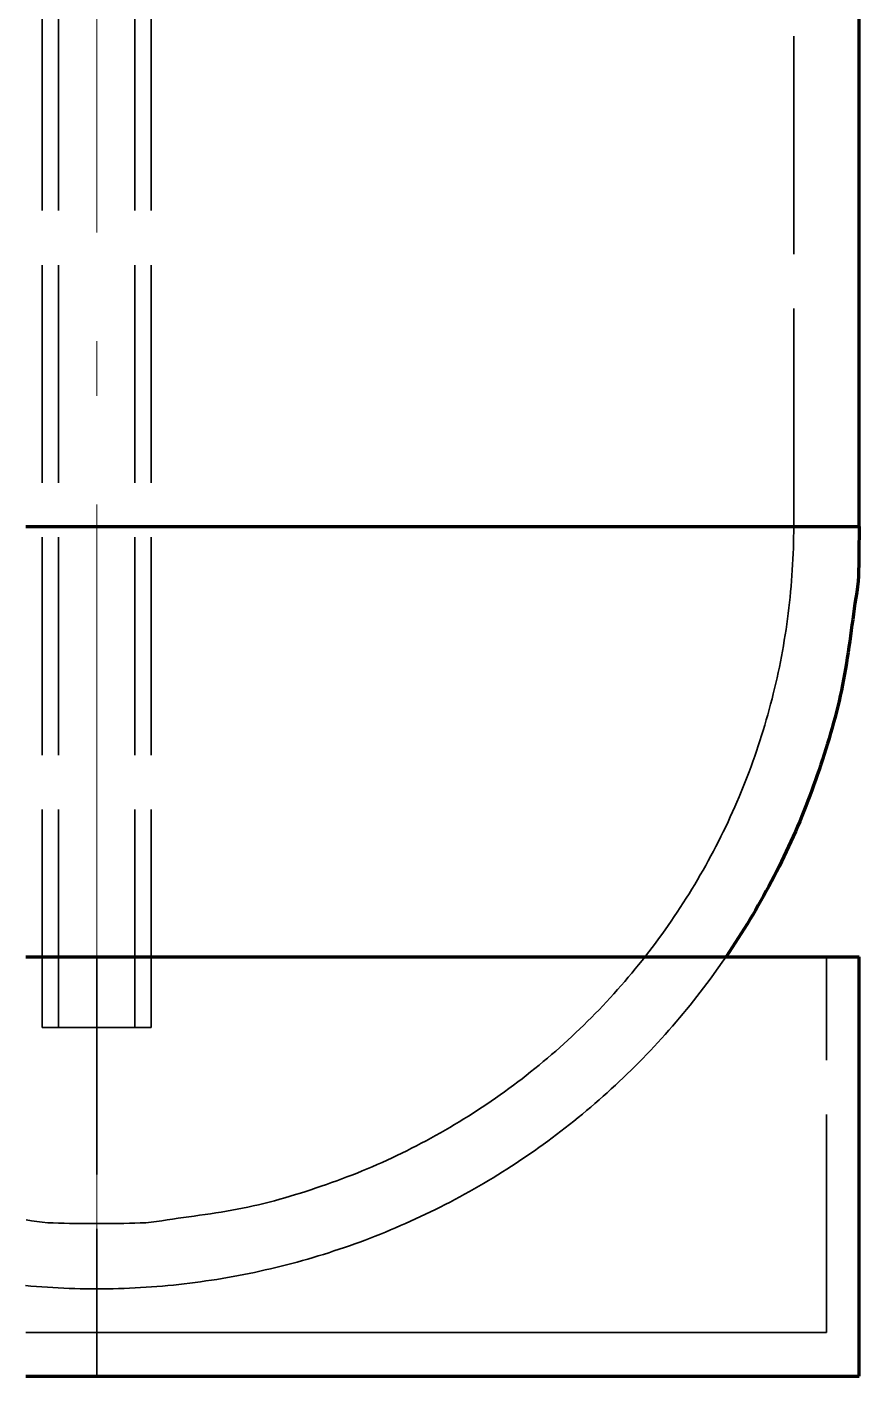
# Model space of a CAD drawing. Header units: millimetres. Extents: x 0 to 2208, y 0 to 420.
# Drawn here: x 191.85 to 207.13, y 102.4 to 127.17 of the extents above; entities that cross this region are included whole.
import ezdxf

# ---------------------------------------------------------------- set-up
doc = ezdxf.new("R2010")
doc.units = ezdxf.units.MM
doc.linetypes.add('IRAM-E-TRAZOS', pattern=[5, 4, -1])
doc.linetypes.add('IRAM-F-TRAZO-PUNTO', pattern=[20, 15, -2, 1, -2])
for name, color, linetype, lineweight in [('01-VISIBLE', 7, 'CONTINUOUS', 70), ('02-OCULTA', 4, 'IRAM-E-TRAZOS', 35), ('03-EJE', 1, 'IRAM-F-TRAZO-PUNTO', 18)]:
    doc.layers.add(name, color=color, linetype=linetype, lineweight=lineweight)

msp = doc.modelspace()

# ---------------------------------------------------------------- linework, layer by layer
at = {"layer": '01-VISIBLE'}
for p, q in [((207.127, 118), (207.127, 143.842)), ((207.127, 102.4), (207.127, 110.1))]:
    msp.add_line(p, q, dxfattribs=at)
for points in [[(191.827, 118), (191.927, 118), (192.027, 118), (192.127, 118), (192.227, 118), (192.327, 118), (192.427, 118), (192.527, 118), (192.627, 118), (192.727, 118), (192.827, 118), (192.927, 118), (193.027, 118), (193.127, 118), (193.227, 118), (193.327, 118), (193.427, 118), (193.527, 118), (193.627, 118), (193.727, 118), (193.827, 118), (193.927, 118), (194.027, 118), (194.127, 118), (194.227, 118), (194.327, 118), (194.427, 118), (194.527, 118), (194.627, 118), (194.727, 118), (194.827, 118), (194.927, 118), (195.027, 118), (195.127, 118), (195.227, 118), (195.327, 118), (195.427, 118), (195.527, 118), (195.627, 118), (195.727, 118), (195.827, 118), (195.927, 118), (196.027, 118), (196.127, 118), (196.227, 118), (196.327, 118), (196.427, 118), (196.527, 118), (196.627, 118), (196.727, 118), (196.827, 118), (196.927, 118), (197.027, 118), (197.127, 118), (197.227, 118), (197.327, 118), (197.427, 118), (197.527, 118), (197.627, 118), (197.727, 118), (197.827, 118), (197.927, 118), (198.027, 118), (198.127, 118), (198.227, 118), (198.327, 118), (198.427, 118), (198.527, 118), (198.627, 118), (198.727, 118), (198.827, 118), (198.927, 118), (199.027, 118), (199.127, 118), (199.227, 118), (199.327, 118), (199.427, 118), (199.527, 118), (199.627, 118), (199.727, 118), (199.827, 118), (199.927, 118), (200.027, 118), (200.127, 118), (200.227, 118), (200.327, 118), (200.427, 118), (200.527, 118), (200.627, 118), (200.727, 118), (200.827, 118), (200.927, 118), (201.027, 118), (201.127, 118), (201.227, 118), (201.327, 118), (201.427, 118), (201.527, 118), (201.627, 118), (201.727, 118), (201.827, 118), (201.927, 118), (202.027, 118), (202.127, 118), (202.227, 118), (202.327, 118), (202.427, 118), (202.527, 118), (202.627, 118), (202.727, 118), (202.827, 118), (202.927, 118), (203.027, 118), (203.127, 118), (203.227, 118), (203.327, 118), (203.427, 118), (203.527, 118), (203.627, 118), (203.727, 118), (203.827, 118), (203.927, 118), (204.027, 118), (204.127, 118), (204.227, 118), (204.327, 118), (204.427, 118), (204.527, 118), (204.627, 118), (204.727, 118), (204.827, 118), (204.927, 118), (205.027, 118), (205.127, 118), (205.227, 118), (205.327, 118), (205.427, 118), (205.527, 118), (205.627, 118), (205.727, 118), (205.827, 118), (205.927, 118), (206.027, 118), (206.127, 118), (206.227, 118), (206.327, 118), (206.427, 118), (206.527, 118), (206.627, 118), (206.727, 118), (206.827, 118), (206.927, 118), (207.027, 118), (207.127, 118)], [(207.127, 118), (207.127, 117.899), (207.127, 117.798), (207.126, 117.697), (207.126, 117.596), (207.125, 117.494), (207.123, 117.393), (207.121, 117.292), (207.119, 117.191), (207.115, 117.09), (207.109, 116.989), (207.1, 116.888), (207.086, 116.788), (207.069, 116.688), (207.053, 116.588), (207.039, 116.488), (207.025, 116.388), (207.011, 116.288), (206.997, 116.188), (206.984, 116.088), (206.97, 115.987), (206.956, 115.887), (206.941, 115.787), (206.926, 115.687), (206.911, 115.587), (206.895, 115.487), (206.879, 115.387), (206.861, 115.288), (206.843, 115.188), (206.824, 115.089), (206.804, 114.99), (206.783, 114.891), (206.76, 114.792), (206.737, 114.694), (206.712, 114.596), (206.687, 114.498), (206.661, 114.4), (206.633, 114.303), (206.606, 114.205), (206.577, 114.108), (206.548, 114.012), (206.518, 113.915), (206.487, 113.819), (206.456, 113.722), (206.424, 113.626), (206.392, 113.53), (206.359, 113.435), (206.326, 113.339), (206.292, 113.244), (206.258, 113.149), (206.223, 113.054), (206.187, 112.959), (206.15, 112.865), (206.113, 112.771), (206.076, 112.677), (206.037, 112.583), (205.998, 112.49), (205.958, 112.397), (205.917, 112.305), (205.875, 112.213), (205.833, 112.121), (205.79, 112.029), (205.747, 111.938), (205.703, 111.847), (205.658, 111.756), (205.612, 111.666), (205.566, 111.576), (205.519, 111.486), (205.472, 111.397), (205.424, 111.308), (205.375, 111.219), (205.326, 111.131), (205.276, 111.043), (205.225, 110.955), (205.174, 110.868), (205.122, 110.781), (205.07, 110.695), (205.016, 110.609), (204.963, 110.523), (204.909, 110.438), (204.854, 110.353), (204.798, 110.268), (204.742, 110.184), (204.685, 110.1)], [(191.827, 110.1), (191.927, 110.1), (192.027, 110.1), (192.127, 110.1), (192.227, 110.1), (192.327, 110.1), (192.427, 110.1), (192.527, 110.1), (192.627, 110.1), (192.727, 110.1), (192.827, 110.1), (192.927, 110.1), (193.027, 110.1), (193.127, 110.1), (193.227, 110.1), (193.327, 110.1), (193.427, 110.1), (193.527, 110.1), (193.627, 110.1), (193.727, 110.1), (193.827, 110.1), (193.927, 110.1), (194.027, 110.1), (194.127, 110.1), (194.227, 110.1), (194.327, 110.1), (194.427, 110.1), (194.527, 110.1), (194.627, 110.1), (194.727, 110.1), (194.827, 110.1), (194.927, 110.1), (195.027, 110.1), (195.127, 110.1), (195.227, 110.1), (195.327, 110.1), (195.427, 110.1), (195.527, 110.1), (195.627, 110.1), (195.727, 110.1), (195.827, 110.1), (195.927, 110.1), (196.027, 110.1), (196.127, 110.1), (196.227, 110.1), (196.327, 110.1), (196.427, 110.1), (196.527, 110.1), (196.627, 110.1), (196.727, 110.1), (196.827, 110.1), (196.927, 110.1), (197.027, 110.1), (197.127, 110.1), (197.227, 110.1), (197.327, 110.1), (197.427, 110.1), (197.527, 110.1), (197.627, 110.1), (197.727, 110.1), (197.827, 110.1), (197.927, 110.1), (198.027, 110.1), (198.127, 110.1), (198.227, 110.1), (198.327, 110.1), (198.427, 110.1), (198.527, 110.1), (198.627, 110.1), (198.727, 110.1), (198.827, 110.1), (198.927, 110.1), (199.027, 110.1), (199.127, 110.1), (199.227, 110.1), (199.327, 110.1), (199.427, 110.1), (199.527, 110.1), (199.627, 110.1), (199.727, 110.1), (199.827, 110.1), (199.927, 110.1), (200.027, 110.1), (200.127, 110.1), (200.227, 110.1), (200.327, 110.1), (200.427, 110.1), (200.527, 110.1), (200.627, 110.1), (200.727, 110.1), (200.827, 110.1), (200.927, 110.1), (201.027, 110.1), (201.127, 110.1), (201.227, 110.1), (201.327, 110.1), (201.427, 110.1), (201.527, 110.1), (201.627, 110.1), (201.727, 110.1), (201.827, 110.1), (201.927, 110.1), (202.027, 110.1), (202.127, 110.1), (202.227, 110.1), (202.327, 110.1), (202.427, 110.1), (202.527, 110.1), (202.627, 110.1), (202.727, 110.1), (202.827, 110.1), (202.927, 110.1), (203.027, 110.1), (203.127, 110.1), (203.227, 110.1), (203.327, 110.1), (203.427, 110.1), (203.527, 110.1), (203.627, 110.1), (203.727, 110.1), (203.827, 110.1), (203.927, 110.1), (204.027, 110.1), (204.127, 110.1), (204.227, 110.1), (204.327, 110.1), (204.427, 110.1), (204.527, 110.1), (204.627, 110.1), (204.727, 110.1), (204.827, 110.1), (204.927, 110.1), (205.027, 110.1), (205.127, 110.1), (205.227, 110.1), (205.327, 110.1), (205.427, 110.1), (205.527, 110.1), (205.627, 110.1), (205.727, 110.1), (205.827, 110.1), (205.927, 110.1), (206.027, 110.1), (206.127, 110.1), (206.227, 110.1), (206.327, 110.1), (206.427, 110.1), (206.527, 110.1), (206.627, 110.1), (206.727, 110.1), (206.827, 110.1), (206.927, 110.1), (207.027, 110.1), (207.127, 110.1)], [(191.827, 102.4), (191.927, 102.4), (192.027, 102.4), (192.127, 102.4), (192.227, 102.4), (192.327, 102.4), (192.427, 102.4), (192.527, 102.4), (192.627, 102.4), (192.727, 102.4), (192.827, 102.4), (192.927, 102.4), (193.027, 102.4), (193.127, 102.4), (193.227, 102.4), (193.327, 102.4), (193.427, 102.4), (193.527, 102.4), (193.627, 102.4), (193.727, 102.4), (193.827, 102.4), (193.927, 102.4), (194.027, 102.4), (194.127, 102.4), (194.227, 102.4), (194.327, 102.4), (194.427, 102.4), (194.527, 102.4), (194.627, 102.4), (194.727, 102.4), (194.827, 102.4), (194.927, 102.4), (195.027, 102.4), (195.127, 102.4), (195.227, 102.4), (195.327, 102.4), (195.427, 102.4), (195.527, 102.4), (195.627, 102.4), (195.727, 102.4), (195.827, 102.4), (195.927, 102.4), (196.027, 102.4), (196.127, 102.4), (196.227, 102.4), (196.327, 102.4), (196.427, 102.4), (196.527, 102.4), (196.627, 102.4), (196.727, 102.4), (196.827, 102.4), (196.927, 102.4), (197.027, 102.4), (197.127, 102.4), (197.227, 102.4), (197.327, 102.4), (197.427, 102.4), (197.527, 102.4), (197.627, 102.4), (197.727, 102.4), (197.827, 102.4), (197.927, 102.4), (198.027, 102.4), (198.127, 102.4), (198.227, 102.4), (198.327, 102.4), (198.427, 102.4), (198.527, 102.4), (198.627, 102.4), (198.727, 102.4), (198.827, 102.4), (198.927, 102.4), (199.027, 102.4), (199.127, 102.4), (199.227, 102.4), (199.327, 102.4), (199.427, 102.4), (199.527, 102.4), (199.627, 102.4), (199.727, 102.4), (199.827, 102.4), (199.927, 102.4), (200.027, 102.4), (200.127, 102.4), (200.227, 102.4), (200.327, 102.4), (200.427, 102.4), (200.527, 102.4), (200.627, 102.4), (200.727, 102.4), (200.827, 102.4), (200.927, 102.4), (201.027, 102.4), (201.127, 102.4), (201.227, 102.4), (201.327, 102.4), (201.427, 102.4), (201.527, 102.4), (201.627, 102.4), (201.727, 102.4), (201.827, 102.4), (201.927, 102.4), (202.027, 102.4), (202.127, 102.4), (202.227, 102.4), (202.327, 102.4), (202.427, 102.4), (202.527, 102.4), (202.627, 102.4), (202.727, 102.4), (202.827, 102.4), (202.927, 102.4), (203.027, 102.4), (203.127, 102.4), (203.227, 102.4), (203.327, 102.4), (203.427, 102.4), (203.527, 102.4), (203.627, 102.4), (203.727, 102.4), (203.827, 102.4), (203.927, 102.4), (204.027, 102.4), (204.127, 102.4), (204.227, 102.4), (204.327, 102.4), (204.427, 102.4), (204.527, 102.4), (204.627, 102.4), (204.727, 102.4), (204.827, 102.4), (204.927, 102.4), (205.027, 102.4), (205.127, 102.4), (205.227, 102.4), (205.327, 102.4), (205.427, 102.4), (205.527, 102.4), (205.627, 102.4), (205.727, 102.4), (205.827, 102.4), (205.927, 102.4), (206.027, 102.4), (206.127, 102.4), (206.227, 102.4), (206.327, 102.4), (206.427, 102.4), (206.527, 102.4), (206.627, 102.4), (206.727, 102.4), (206.827, 102.4), (206.927, 102.4), (207.027, 102.4), (207.127, 102.4)]]:
    msp.add_lwpolyline(points, dxfattribs=at)
at = {"layer": '02-OCULTA'}
for p, q in [((192.127, 108.8), (192.127, 238.116)), ((192.427, 108.8), (192.427, 238.116)), ((193.827, 108.8), (193.827, 238.116)), ((194.127, 108.8), (194.127, 238.116)), ((205.927, 118), (205.927, 228.3)), ((193.127, 110.1), (193.127, 102.4)), ((206.527, 103.2), (206.527, 110.1))]:
    msp.add_line(p, q, dxfattribs=at)
for points in [[(193.127, 118), (193.027, 118), (192.927, 118), (192.827, 118), (192.727, 118), (192.627, 118), (192.527, 118), (192.427, 118), (192.327, 118), (192.227, 118), (192.127, 118), (192.027, 118), (191.927, 118), (191.827, 118)], [(193.127, 118), (193.027, 118), (192.927, 118), (192.827, 118), (192.727, 118), (192.627, 118), (192.527, 118), (192.427, 118), (192.327, 118), (192.227, 118), (192.127, 118), (192.027, 118), (191.927, 118), (191.827, 118)], [(191.827, 118), (191.927, 118), (192.027, 118), (192.127, 118), (192.227, 118), (192.327, 118), (192.427, 118), (192.527, 118), (192.627, 118), (192.727, 118), (192.827, 118), (192.927, 118), (193.027, 118), (193.127, 118), (193.227, 118), (193.327, 118), (193.427, 118), (193.527, 118), (193.627, 118), (193.727, 118), (193.827, 118), (193.927, 118), (194.027, 118), (194.127, 118), (194.227, 118), (194.327, 118), (194.427, 118), (194.527, 118), (194.627, 118), (194.727, 118), (194.827, 118), (194.927, 118), (195.027, 118), (195.127, 118), (195.227, 118), (195.327, 118), (195.427, 118), (195.527, 118), (195.627, 118), (195.727, 118), (195.827, 118), (195.927, 118), (196.027, 118), (196.127, 118), (196.227, 118), (196.327, 118), (196.427, 118), (196.527, 118), (196.627, 118), (196.727, 118), (196.827, 118), (196.927, 118), (197.027, 118), (197.127, 118), (197.227, 118), (197.327, 118), (197.427, 118), (197.527, 118), (197.627, 118), (197.727, 118), (197.827, 118), (197.927, 118), (198.027, 118), (198.127, 118), (198.227, 118), (198.327, 118), (198.427, 118), (198.527, 118), (198.627, 118), (198.727, 118), (198.827, 118), (198.927, 118), (199.027, 118), (199.127, 118), (199.227, 118), (199.327, 118), (199.427, 118), (199.527, 118), (199.627, 118), (199.727, 118), (199.827, 118), (199.927, 118), (200.027, 118), (200.127, 118), (200.227, 118), (200.327, 118), (200.427, 118), (200.527, 118), (200.627, 118), (200.727, 118), (200.827, 118), (200.927, 118), (201.027, 118), (201.127, 118), (201.227, 118), (201.327, 118), (201.427, 118), (201.527, 118), (201.627, 118), (201.727, 118), (201.827, 118), (201.927, 118), (202.027, 118), (202.127, 118), (202.227, 118), (202.327, 118), (202.427, 118), (202.527, 118), (202.627, 118), (202.727, 118), (202.827, 118), (202.927, 118), (203.027, 118), (203.127, 118), (203.227, 118), (203.327, 118), (203.427, 118), (203.527, 118), (203.627, 118), (203.727, 118), (203.827, 118), (203.927, 118), (204.027, 118), (204.127, 118), (204.227, 118), (204.327, 118), (204.427, 118), (204.527, 118), (204.627, 118), (204.727, 118), (204.827, 118), (204.927, 118), (205.027, 118), (205.127, 118), (205.227, 118), (205.327, 118), (205.427, 118), (205.527, 118), (205.627, 118), (205.727, 118), (205.827, 118), (205.927, 118)], [(207.127, 118), (207.026, 118), (206.926, 118), (206.825, 118), (206.724, 118), (206.623, 118), (206.523, 118), (206.422, 118), (206.321, 118), (206.221, 118), (206.12, 118), (206.019, 118), (205.918, 118), (205.818, 118), (205.717, 118), (205.616, 118), (205.515, 118), (205.415, 118), (205.314, 118), (205.213, 118), (205.113, 118), (205.012, 118), (204.911, 118), (204.81, 118), (204.71, 118), (204.609, 118), (204.508, 118), (204.408, 118), (204.307, 118), (204.206, 118), (204.105, 118), (204.005, 118), (203.904, 118), (203.803, 118), (203.703, 118), (203.602, 118), (203.501, 118), (203.4, 118), (203.3, 118), (203.199, 118), (203.098, 118), (202.998, 118), (202.897, 118), (202.796, 118), (202.695, 118), (202.595, 118), (202.494, 118), (202.393, 118), (202.292, 118), (202.192, 118), (202.091, 118), (201.99, 118), (201.89, 118), (201.789, 118), (201.688, 118), (201.587, 118), (201.487, 118), (201.386, 118), (201.285, 118), (201.185, 118), (201.084, 118), (200.983, 118), (200.882, 118), (200.782, 118), (200.681, 118), (200.58, 118), (200.48, 118), (200.379, 118), (200.278, 118), (200.177, 118), (200.077, 118), (199.976, 118), (199.875, 118), (199.774, 118), (199.674, 118), (199.573, 118), (199.472, 118), (199.372, 118), (199.271, 118), (199.17, 118), (199.069, 118), (198.969, 118), (198.868, 118), (198.767, 118), (198.667, 118), (198.566, 118), (198.465, 118), (198.364, 118), (198.264, 118), (198.163, 118), (198.062, 118), (197.962, 118), (197.861, 118), (197.76, 118), (197.659, 118), (197.559, 118), (197.458, 118), (197.357, 118), (197.256, 118), (197.156, 118), (197.055, 118), (196.954, 118), (196.854, 118), (196.753, 118), (196.652, 118), (196.551, 118), (196.451, 118), (196.35, 118), (196.249, 118), (196.149, 118), (196.048, 118), (195.947, 118), (195.846, 118), (195.746, 118), (195.645, 118), (195.544, 118), (195.444, 118), (195.343, 118), (195.242, 118), (195.141, 118), (195.041, 118), (194.94, 118), (194.839, 118), (194.739, 118), (194.638, 118), (194.537, 118), (194.436, 118), (194.336, 118), (194.235, 118), (194.134, 118), (194.033, 118), (193.933, 118), (193.832, 118), (193.731, 118), (193.631, 118), (193.53, 118), (193.429, 118), (193.328, 118), (193.228, 118), (193.127, 118)], [(205.927, 118), (205.826, 118), (205.725, 118), (205.625, 118), (205.524, 118), (205.423, 118), (205.322, 118), (205.221, 118), (205.121, 118), (205.02, 118), (204.919, 118), (204.818, 118), (204.718, 118), (204.617, 118), (204.516, 118), (204.415, 118), (204.314, 118), (204.214, 118), (204.113, 118), (204.012, 118), (203.911, 118), (203.81, 118), (203.71, 118), (203.609, 118), (203.508, 118), (203.407, 118), (203.307, 118), (203.206, 118), (203.105, 118), (203.004, 118), (202.903, 118), (202.803, 118), (202.702, 118), (202.601, 118), (202.5, 118), (202.399, 118), (202.299, 118), (202.198, 118), (202.097, 118), (201.996, 118), (201.896, 118), (201.795, 118), (201.694, 118), (201.593, 118), (201.492, 118), (201.392, 118), (201.291, 118), (201.19, 118), (201.089, 118), (200.988, 118), (200.888, 118), (200.787, 118), (200.686, 118), (200.585, 118), (200.484, 118), (200.384, 118), (200.283, 118), (200.182, 118), (200.081, 118), (199.981, 118), (199.88, 118), (199.779, 118), (199.678, 118), (199.577, 118), (199.477, 118), (199.376, 118), (199.275, 118), (199.174, 118), (199.073, 118), (198.973, 118), (198.872, 118), (198.771, 118), (198.67, 118), (198.57, 118), (198.469, 118), (198.368, 118), (198.267, 118), (198.166, 118), (198.066, 118), (197.965, 118), (197.864, 118), (197.763, 118), (197.662, 118), (197.562, 118), (197.461, 118), (197.36, 118), (197.259, 118), (197.158, 118), (197.058, 118), (196.957, 118), (196.856, 118), (196.755, 118), (196.655, 118), (196.554, 118), (196.453, 118), (196.352, 118), (196.251, 118), (196.151, 118), (196.05, 118), (195.949, 118), (195.848, 118), (195.747, 118), (195.647, 118), (195.546, 118), (195.445, 118), (195.344, 118), (195.244, 118), (195.143, 118), (195.042, 118), (194.941, 118), (194.84, 118), (194.74, 118), (194.639, 118), (194.538, 118), (194.437, 118), (194.336, 118), (194.236, 118), (194.135, 118), (194.034, 118), (193.933, 118), (193.833, 118), (193.732, 118), (193.631, 118), (193.53, 118), (193.429, 118), (193.329, 118), (193.228, 118), (193.127, 118)], [(205.927, 118), (205.927, 117.9), (205.925, 117.8), (205.923, 117.7), (205.921, 117.6), (205.917, 117.5), (205.913, 117.4), (205.908, 117.3), (205.902, 117.2), (205.895, 117.101), (205.888, 117.001), (205.88, 116.901), (205.871, 116.802), (205.861, 116.702), (205.85, 116.602), (205.839, 116.503), (205.827, 116.404), (205.814, 116.305), (205.801, 116.205), (205.786, 116.106), (205.771, 116.008), (205.755, 115.909), (205.738, 115.81), (205.721, 115.712), (205.702, 115.613), (205.683, 115.515), (205.664, 115.417), (205.643, 115.319), (205.622, 115.221), (205.6, 115.124), (205.577, 115.027), (205.553, 114.929), (205.529, 114.832), (205.504, 114.735), (205.478, 114.639), (205.451, 114.542), (205.424, 114.446), (205.396, 114.35), (205.367, 114.254), (205.337, 114.159), (205.307, 114.064), (205.275, 113.969), (205.244, 113.874), (205.211, 113.779), (205.178, 113.685), (205.144, 113.591), (205.109, 113.497), (205.073, 113.403), (205.037, 113.31), (205, 113.217), (204.962, 113.125), (204.924, 113.032), (204.884, 112.94), (204.845, 112.849), (204.804, 112.757), (204.763, 112.666), (204.721, 112.575), (204.678, 112.485), (204.634, 112.395), (204.59, 112.305), (204.545, 112.216), (204.5, 112.126), (204.453, 112.038), (204.407, 111.949), (204.359, 111.861), (204.311, 111.774), (204.262, 111.687), (204.212, 111.6), (204.162, 111.513), (204.11, 111.427), (204.059, 111.342), (204.006, 111.256), (203.953, 111.172), (203.9, 111.087), (203.845, 111.003), (203.79, 110.92), (203.735, 110.837), (203.678, 110.754), (203.621, 110.672), (203.564, 110.59), (203.506, 110.509), (203.447, 110.428), (203.387, 110.347), (203.327, 110.267), (203.266, 110.188), (203.205, 110.109), (203.143, 110.03), (203.08, 109.952), (203.017, 109.875), (202.953, 109.798), (202.889, 109.721), (202.824, 109.645), (202.758, 109.57), (202.692, 109.495), (202.625, 109.42), (202.558, 109.346), (202.49, 109.273), (202.422, 109.2), (202.353, 109.127), (202.283, 109.055), (202.213, 108.984), (202.142, 108.913), (202.071, 108.843), (201.999, 108.774), (201.927, 108.705), (201.854, 108.636), (201.78, 108.568), (201.706, 108.501), (201.632, 108.434), (201.557, 108.368), (201.481, 108.302), (201.405, 108.237), (201.329, 108.173), (201.251, 108.109), (201.174, 108.046), (201.096, 107.983), (201.017, 107.921), (200.938, 107.86), (200.859, 107.799), (200.779, 107.739), (200.698, 107.68), (200.618, 107.621), (200.536, 107.563), (200.454, 107.505), (200.372, 107.448), (200.29, 107.392), (200.206, 107.336), (200.123, 107.281), (200.039, 107.227), (199.954, 107.173), (199.869, 107.12), (199.784, 107.068), (199.699, 107.016), (199.613, 106.965), (199.526, 106.915), (199.439, 106.865), (199.352, 106.816), (199.265, 106.768), (199.177, 106.72), (199.088, 106.673), (199, 106.627), (198.911, 106.581), (198.821, 106.536), (198.731, 106.492), (198.641, 106.448), (198.551, 106.406), (198.46, 106.363), (198.369, 106.322), (198.278, 106.282), (198.186, 106.242), (198.094, 106.203), (198.001, 106.165), (197.909, 106.127), (197.815, 106.091), (197.722, 106.055), (197.628, 106.019), (197.535, 105.985), (197.44, 105.951), (197.346, 105.918), (197.252, 105.885), (197.157, 105.853), (197.062, 105.821), (196.967, 105.791), (196.871, 105.76), (196.776, 105.731), (196.68, 105.702), (196.584, 105.673), (196.488, 105.646), (196.392, 105.619), (196.295, 105.594), (196.198, 105.569), (196.101, 105.545), (196.003, 105.523), (195.905, 105.501), (195.808, 105.481), (195.709, 105.462), (195.611, 105.444), (195.512, 105.427), (195.414, 105.41), (195.315, 105.395), (195.216, 105.38), (195.117, 105.365), (195.018, 105.351), (194.919, 105.337), (194.82, 105.324), (194.721, 105.31), (194.621, 105.297), (194.522, 105.283), (194.424, 105.268), (194.325, 105.252), (194.226, 105.236), (194.127, 105.224), (194.027, 105.215), (193.927, 105.21), (193.827, 105.206), (193.727, 105.204), (193.627, 105.203), (193.527, 105.202), (193.427, 105.201), (193.327, 105.2), (193.227, 105.2), (193.127, 105.2)], [(193.127, 110.1), (193.027, 110.1), (192.927, 110.1), (192.827, 110.1), (192.727, 110.1), (192.627, 110.1), (192.527, 110.1), (192.427, 110.1), (192.327, 110.1), (192.227, 110.1), (192.127, 110.1), (192.027, 110.1), (191.927, 110.1), (191.827, 110.1)], [(193.127, 110.1), (193.027, 110.1), (192.927, 110.1), (192.827, 110.1), (192.727, 110.1), (192.627, 110.1), (192.527, 110.1), (192.427, 110.1), (192.327, 110.1), (192.227, 110.1), (192.127, 110.1), (192.027, 110.1), (191.927, 110.1), (191.827, 110.1)], [(191.827, 110.1), (191.927, 110.1), (192.027, 110.1), (192.127, 110.1), (192.227, 110.1), (192.327, 110.1), (192.427, 110.1), (192.527, 110.1), (192.627, 110.1), (192.727, 110.1), (192.827, 110.1), (192.927, 110.1), (193.027, 110.1), (193.127, 110.1), (193.227, 110.1), (193.327, 110.1), (193.427, 110.1), (193.527, 110.1), (193.627, 110.1), (193.727, 110.1), (193.827, 110.1), (193.927, 110.1), (194.027, 110.1), (194.127, 110.1), (194.227, 110.1), (194.327, 110.1), (194.427, 110.1), (194.527, 110.1), (194.627, 110.1), (194.727, 110.1), (194.827, 110.1), (194.927, 110.1), (195.027, 110.1), (195.127, 110.1), (195.227, 110.1), (195.327, 110.1), (195.427, 110.1), (195.527, 110.1), (195.627, 110.1), (195.727, 110.1), (195.827, 110.1), (195.927, 110.1), (196.027, 110.1), (196.127, 110.1), (196.227, 110.1), (196.327, 110.1), (196.427, 110.1), (196.527, 110.1), (196.627, 110.1), (196.727, 110.1), (196.827, 110.1), (196.927, 110.1), (197.027, 110.1), (197.127, 110.1), (197.227, 110.1), (197.327, 110.1), (197.427, 110.1), (197.527, 110.1), (197.627, 110.1), (197.727, 110.1), (197.827, 110.1), (197.927, 110.1), (198.027, 110.1), (198.127, 110.1), (198.227, 110.1), (198.327, 110.1), (198.427, 110.1), (198.527, 110.1), (198.627, 110.1), (198.727, 110.1), (198.827, 110.1), (198.927, 110.1), (199.027, 110.1), (199.127, 110.1), (199.227, 110.1), (199.327, 110.1), (199.427, 110.1), (199.527, 110.1), (199.627, 110.1), (199.727, 110.1), (199.827, 110.1), (199.927, 110.1), (200.027, 110.1), (200.127, 110.1), (200.227, 110.1), (200.327, 110.1), (200.427, 110.1), (200.527, 110.1), (200.627, 110.1), (200.727, 110.1), (200.827, 110.1), (200.927, 110.1), (201.027, 110.1), (201.127, 110.1), (201.227, 110.1), (201.327, 110.1), (201.427, 110.1), (201.527, 110.1), (201.627, 110.1), (201.727, 110.1), (201.827, 110.1), (201.927, 110.1), (202.027, 110.1), (202.127, 110.1), (202.227, 110.1), (202.327, 110.1), (202.427, 110.1), (202.527, 110.1), (202.627, 110.1), (202.727, 110.1), (202.827, 110.1), (202.927, 110.1), (203.027, 110.1), (203.127, 110.1), (203.227, 110.1), (203.327, 110.1), (203.427, 110.1), (203.527, 110.1), (203.627, 110.1), (203.727, 110.1), (203.827, 110.1), (203.927, 110.1), (204.027, 110.1), (204.127, 110.1), (204.227, 110.1), (204.327, 110.1), (204.427, 110.1), (204.527, 110.1), (204.627, 110.1), (204.727, 110.1), (204.827, 110.1), (204.927, 110.1), (205.027, 110.1), (205.127, 110.1), (205.227, 110.1), (205.327, 110.1), (205.427, 110.1), (205.527, 110.1), (205.627, 110.1), (205.727, 110.1), (205.827, 110.1), (205.927, 110.1), (206.027, 110.1), (206.127, 110.1), (206.227, 110.1), (206.327, 110.1), (206.427, 110.1), (206.527, 110.1)], [(207.127, 110.1), (207.026, 110.1), (206.926, 110.1), (206.825, 110.1), (206.724, 110.1), (206.623, 110.1), (206.523, 110.1), (206.422, 110.1), (206.321, 110.1), (206.221, 110.1), (206.12, 110.1), (206.019, 110.1), (205.918, 110.1), (205.818, 110.1), (205.717, 110.1), (205.616, 110.1), (205.515, 110.1), (205.415, 110.1), (205.314, 110.1), (205.213, 110.1), (205.113, 110.1), (205.012, 110.1), (204.911, 110.1), (204.81, 110.1), (204.71, 110.1), (204.609, 110.1), (204.508, 110.1), (204.408, 110.1), (204.307, 110.1), (204.206, 110.1), (204.105, 110.1), (204.005, 110.1), (203.904, 110.1), (203.803, 110.1), (203.703, 110.1), (203.602, 110.1), (203.501, 110.1), (203.4, 110.1), (203.3, 110.1), (203.199, 110.1), (203.098, 110.1), (202.998, 110.1), (202.897, 110.1), (202.796, 110.1), (202.695, 110.1), (202.595, 110.1), (202.494, 110.1), (202.393, 110.1), (202.292, 110.1), (202.192, 110.1), (202.091, 110.1), (201.99, 110.1), (201.89, 110.1), (201.789, 110.1), (201.688, 110.1), (201.587, 110.1), (201.487, 110.1), (201.386, 110.1), (201.285, 110.1), (201.185, 110.1), (201.084, 110.1), (200.983, 110.1), (200.882, 110.1), (200.782, 110.1), (200.681, 110.1), (200.58, 110.1), (200.48, 110.1), (200.379, 110.1), (200.278, 110.1), (200.177, 110.1), (200.077, 110.1), (199.976, 110.1), (199.875, 110.1), (199.774, 110.1), (199.674, 110.1), (199.573, 110.1), (199.472, 110.1), (199.372, 110.1), (199.271, 110.1), (199.17, 110.1), (199.069, 110.1), (198.969, 110.1), (198.868, 110.1), (198.767, 110.1), (198.667, 110.1), (198.566, 110.1), (198.465, 110.1), (198.364, 110.1), (198.264, 110.1), (198.163, 110.1), (198.062, 110.1), (197.962, 110.1), (197.861, 110.1), (197.76, 110.1), (197.659, 110.1), (197.559, 110.1), (197.458, 110.1), (197.357, 110.1), (197.256, 110.1), (197.156, 110.1), (197.055, 110.1), (196.954, 110.1), (196.854, 110.1), (196.753, 110.1), (196.652, 110.1), (196.551, 110.1), (196.451, 110.1), (196.35, 110.1), (196.249, 110.1), (196.149, 110.1), (196.048, 110.1), (195.947, 110.1), (195.846, 110.1), (195.746, 110.1), (195.645, 110.1), (195.544, 110.1), (195.444, 110.1), (195.343, 110.1), (195.242, 110.1), (195.141, 110.1), (195.041, 110.1), (194.94, 110.1), (194.839, 110.1), (194.739, 110.1), (194.638, 110.1), (194.537, 110.1), (194.436, 110.1), (194.336, 110.1), (194.235, 110.1), (194.134, 110.1), (194.033, 110.1), (193.933, 110.1), (193.832, 110.1), (193.731, 110.1), (193.631, 110.1), (193.53, 110.1), (193.429, 110.1), (193.328, 110.1), (193.228, 110.1), (193.127, 110.1)], [(206.527, 110.1), (206.427, 110.1), (206.327, 110.1), (206.227, 110.1), (206.127, 110.1), (206.027, 110.1), (205.927, 110.1), (205.827, 110.1), (205.727, 110.1), (205.627, 110.1), (205.527, 110.1), (205.427, 110.1), (205.327, 110.1), (205.227, 110.1), (205.127, 110.1), (205.027, 110.1), (204.927, 110.1), (204.827, 110.1), (204.727, 110.1), (204.627, 110.1), (204.527, 110.1), (204.427, 110.1), (204.327, 110.1), (204.227, 110.1), (204.127, 110.1), (204.027, 110.1), (203.927, 110.1), (203.827, 110.1), (203.727, 110.1), (203.627, 110.1), (203.527, 110.1), (203.427, 110.1), (203.327, 110.1), (203.227, 110.1), (203.127, 110.1), (203.027, 110.1), (202.927, 110.1), (202.827, 110.1), (202.727, 110.1), (202.627, 110.1), (202.527, 110.1), (202.427, 110.1), (202.327, 110.1), (202.227, 110.1), (202.127, 110.1), (202.027, 110.1), (201.927, 110.1), (201.827, 110.1), (201.727, 110.1), (201.627, 110.1), (201.527, 110.1), (201.427, 110.1), (201.327, 110.1), (201.227, 110.1), (201.127, 110.1), (201.027, 110.1), (200.927, 110.1), (200.827, 110.1), (200.727, 110.1), (200.627, 110.1), (200.527, 110.1), (200.427, 110.1), (200.327, 110.1), (200.227, 110.1), (200.127, 110.1), (200.027, 110.1), (199.927, 110.1), (199.827, 110.1), (199.727, 110.1), (199.627, 110.1), (199.527, 110.1), (199.427, 110.1), (199.327, 110.1), (199.227, 110.1), (199.127, 110.1), (199.027, 110.1), (198.927, 110.1), (198.827, 110.1), (198.727, 110.1), (198.627, 110.1), (198.527, 110.1), (198.427, 110.1), (198.327, 110.1), (198.227, 110.1), (198.127, 110.1), (198.027, 110.1), (197.927, 110.1), (197.827, 110.1), (197.727, 110.1), (197.627, 110.1), (197.527, 110.1), (197.427, 110.1), (197.327, 110.1), (197.227, 110.1), (197.127, 110.1), (197.027, 110.1), (196.927, 110.1), (196.827, 110.1), (196.727, 110.1), (196.627, 110.1), (196.527, 110.1), (196.427, 110.1), (196.327, 110.1), (196.227, 110.1), (196.127, 110.1), (196.027, 110.1), (195.927, 110.1), (195.827, 110.1), (195.727, 110.1), (195.627, 110.1), (195.527, 110.1), (195.427, 110.1), (195.327, 110.1), (195.227, 110.1), (195.127, 110.1), (195.027, 110.1), (194.927, 110.1), (194.827, 110.1), (194.727, 110.1), (194.627, 110.1), (194.527, 110.1), (194.427, 110.1), (194.327, 110.1), (194.227, 110.1), (194.127, 110.1), (194.027, 110.1), (193.927, 110.1), (193.827, 110.1), (193.727, 110.1), (193.627, 110.1), (193.527, 110.1), (193.427, 110.1), (193.327, 110.1), (193.227, 110.1), (193.127, 110.1)], [(204.685, 110.1), (204.628, 110.017), (204.57, 109.935), (204.512, 109.853), (204.453, 109.771), (204.394, 109.69), (204.334, 109.609), (204.273, 109.528), (204.212, 109.448), (204.15, 109.369), (204.087, 109.29), (204.024, 109.211), (203.961, 109.133), (203.897, 109.055), (203.832, 108.978), (203.767, 108.901), (203.701, 108.825), (203.635, 108.749), (203.568, 108.674), (203.501, 108.599), (203.433, 108.525), (203.364, 108.451), (203.295, 108.377), (203.226, 108.304), (203.156, 108.232), (203.085, 108.16), (203.014, 108.089), (202.943, 108.018), (202.871, 107.947), (202.798, 107.878), (202.725, 107.808), (202.652, 107.739), (202.578, 107.671), (202.503, 107.603), (202.428, 107.536), (202.352, 107.47), (202.276, 107.404), (202.2, 107.338), (202.123, 107.273), (202.046, 107.209), (201.968, 107.145), (201.889, 107.081), (201.811, 107.019), (201.731, 106.956), (201.652, 106.895), (201.572, 106.834), (201.491, 106.773), (201.41, 106.713), (201.329, 106.654), (201.247, 106.595), (201.165, 106.537), (201.082, 106.48), (200.999, 106.423), (200.915, 106.367), (200.831, 106.311), (200.747, 106.256), (200.662, 106.201), (200.577, 106.147), (200.492, 106.094), (200.406, 106.041), (200.32, 105.989), (200.233, 105.938), (200.146, 105.887), (200.059, 105.837), (199.971, 105.787), (199.883, 105.738), (199.795, 105.69), (199.706, 105.642), (199.617, 105.595), (199.528, 105.549), (199.438, 105.503), (199.348, 105.458), (199.257, 105.414), (199.167, 105.37), (199.076, 105.327), (198.984, 105.284), (198.893, 105.243), (198.801, 105.201), (198.708, 105.161), (198.616, 105.121), (198.523, 105.082), (198.43, 105.043), (198.337, 105.006), (198.243, 104.969), (198.149, 104.932), (198.055, 104.896), (197.961, 104.861), (197.866, 104.827), (197.771, 104.793), (197.676, 104.76), (197.581, 104.728), (197.485, 104.696), (197.389, 104.665), (197.293, 104.634), (197.197, 104.605), (197.1, 104.576), (197.004, 104.548), (196.907, 104.52), (196.81, 104.493), (196.713, 104.467), (196.615, 104.442), (196.517, 104.417), (196.42, 104.393), (196.322, 104.37), (196.224, 104.347), (196.125, 104.325), (196.027, 104.304), (195.928, 104.283), (195.829, 104.264), (195.73, 104.244), (195.631, 104.226), (195.532, 104.208), (195.433, 104.191), (195.334, 104.175), (195.234, 104.16), (195.134, 104.145), (195.035, 104.131), (194.935, 104.117), (194.835, 104.105), (194.735, 104.093), (194.635, 104.082), (194.535, 104.071), (194.434, 104.061), (194.334, 104.052), (194.234, 104.044), (194.133, 104.036), (194.033, 104.03), (193.932, 104.023), (193.832, 104.018), (193.731, 104.013), (193.63, 104.009), (193.53, 104.006), (193.429, 104.003), (193.328, 104.002), (193.228, 104.001), (193.127, 104)], [(193.127, 108.8), (193.027, 108.8), (192.927, 108.8), (192.827, 108.8), (192.727, 108.8), (192.627, 108.8), (192.527, 108.8), (192.427, 108.8), (192.327, 108.8), (192.227, 108.8), (192.127, 108.8)], [(192.127, 108.8), (192.227, 108.8), (192.327, 108.8), (192.427, 108.8), (192.527, 108.8), (192.627, 108.8), (192.727, 108.8), (192.827, 108.8), (192.927, 108.8), (193.027, 108.8), (193.127, 108.8), (193.227, 108.8), (193.327, 108.8), (193.427, 108.8), (193.527, 108.8), (193.627, 108.8), (193.727, 108.8), (193.827, 108.8), (193.927, 108.8), (194.027, 108.8), (194.127, 108.8)], [(193.127, 108.8), (193.027, 108.8), (192.927, 108.8), (192.827, 108.8), (192.727, 108.8), (192.627, 108.8), (192.527, 108.8), (192.427, 108.8)], [(192.427, 108.8), (192.527, 108.8), (192.627, 108.8), (192.727, 108.8), (192.827, 108.8), (192.927, 108.8), (193.027, 108.8), (193.127, 108.8), (193.227, 108.8), (193.327, 108.8), (193.427, 108.8), (193.527, 108.8), (193.627, 108.8), (193.727, 108.8), (193.827, 108.8)], [(194.127, 108.8), (194.027, 108.8), (193.927, 108.8), (193.827, 108.8), (193.727, 108.8), (193.627, 108.8), (193.527, 108.8), (193.427, 108.8), (193.327, 108.8), (193.227, 108.8), (193.127, 108.8)], [(193.827, 108.8), (193.71, 108.8), (193.594, 108.8), (193.477, 108.8), (193.36, 108.8), (193.244, 108.8), (193.127, 108.8)], [(191.83, 105.268), (191.929, 105.252), (192.028, 105.236), (192.127, 105.224), (192.227, 105.215), (192.327, 105.21), (192.427, 105.206), (192.527, 105.204), (192.627, 105.203), (192.727, 105.202), (192.827, 105.201), (192.927, 105.2), (193.027, 105.2), (193.127, 105.2)], [(191.82, 104.061), (191.92, 104.052), (192.02, 104.044), (192.121, 104.036), (192.221, 104.03), (192.322, 104.023), (192.422, 104.018), (192.523, 104.013), (192.624, 104.009), (192.724, 104.006), (192.825, 104.003), (192.926, 104.002), (193.026, 104.001), (193.127, 104)], [(193.127, 103.2), (193.027, 103.2), (192.927, 103.2), (192.827, 103.2), (192.727, 103.2), (192.627, 103.2), (192.527, 103.2), (192.427, 103.2), (192.327, 103.2), (192.227, 103.2), (192.127, 103.2), (192.027, 103.2), (191.927, 103.2), (191.827, 103.2)], [(191.827, 103.2), (191.927, 103.2), (192.027, 103.2), (192.127, 103.2), (192.227, 103.2), (192.327, 103.2), (192.427, 103.2), (192.527, 103.2), (192.627, 103.2), (192.727, 103.2), (192.827, 103.2), (192.927, 103.2), (193.027, 103.2), (193.127, 103.2), (193.227, 103.2), (193.327, 103.2), (193.427, 103.2), (193.527, 103.2), (193.627, 103.2), (193.727, 103.2), (193.827, 103.2), (193.927, 103.2), (194.027, 103.2), (194.127, 103.2), (194.227, 103.2), (194.327, 103.2), (194.427, 103.2), (194.527, 103.2), (194.627, 103.2), (194.727, 103.2), (194.827, 103.2), (194.927, 103.2), (195.027, 103.2), (195.127, 103.2), (195.227, 103.2), (195.327, 103.2), (195.427, 103.2), (195.527, 103.2), (195.627, 103.2), (195.727, 103.2), (195.827, 103.2), (195.927, 103.2), (196.027, 103.2), (196.127, 103.2), (196.227, 103.2), (196.327, 103.2), (196.427, 103.2), (196.527, 103.2), (196.627, 103.2), (196.727, 103.2), (196.827, 103.2), (196.927, 103.2), (197.027, 103.2), (197.127, 103.2), (197.227, 103.2), (197.327, 103.2), (197.427, 103.2), (197.527, 103.2), (197.627, 103.2), (197.727, 103.2), (197.827, 103.2), (197.927, 103.2), (198.027, 103.2), (198.127, 103.2), (198.227, 103.2), (198.327, 103.2), (198.427, 103.2), (198.527, 103.2), (198.627, 103.2), (198.727, 103.2), (198.827, 103.2), (198.927, 103.2), (199.027, 103.2), (199.127, 103.2), (199.227, 103.2), (199.327, 103.2), (199.427, 103.2), (199.527, 103.2), (199.627, 103.2), (199.727, 103.2), (199.827, 103.2), (199.927, 103.2), (200.027, 103.2), (200.127, 103.2), (200.227, 103.2), (200.327, 103.2), (200.427, 103.2), (200.527, 103.2), (200.627, 103.2), (200.727, 103.2), (200.827, 103.2), (200.927, 103.2), (201.027, 103.2), (201.127, 103.2), (201.227, 103.2), (201.327, 103.2), (201.427, 103.2), (201.527, 103.2), (201.627, 103.2), (201.727, 103.2), (201.827, 103.2), (201.927, 103.2), (202.027, 103.2), (202.127, 103.2), (202.227, 103.2), (202.327, 103.2), (202.427, 103.2), (202.527, 103.2), (202.627, 103.2), (202.727, 103.2), (202.827, 103.2), (202.927, 103.2), (203.027, 103.2), (203.127, 103.2), (203.227, 103.2), (203.327, 103.2), (203.427, 103.2), (203.527, 103.2), (203.627, 103.2), (203.727, 103.2), (203.827, 103.2), (203.927, 103.2), (204.027, 103.2), (204.127, 103.2), (204.227, 103.2), (204.327, 103.2), (204.427, 103.2), (204.527, 103.2), (204.627, 103.2), (204.727, 103.2), (204.827, 103.2), (204.927, 103.2), (205.027, 103.2), (205.127, 103.2), (205.227, 103.2), (205.327, 103.2), (205.427, 103.2), (205.527, 103.2), (205.627, 103.2), (205.727, 103.2), (205.827, 103.2), (205.927, 103.2), (206.027, 103.2), (206.127, 103.2), (206.227, 103.2), (206.327, 103.2), (206.427, 103.2), (206.527, 103.2)], [(206.527, 103.2), (206.427, 103.2), (206.327, 103.2), (206.227, 103.2), (206.127, 103.2), (206.027, 103.2), (205.927, 103.2), (205.827, 103.2), (205.727, 103.2), (205.627, 103.2), (205.527, 103.2), (205.427, 103.2), (205.327, 103.2), (205.227, 103.2), (205.127, 103.2), (205.027, 103.2), (204.927, 103.2), (204.827, 103.2), (204.727, 103.2), (204.627, 103.2), (204.527, 103.2), (204.427, 103.2), (204.327, 103.2), (204.227, 103.2), (204.127, 103.2), (204.027, 103.2), (203.927, 103.2), (203.827, 103.2), (203.727, 103.2), (203.627, 103.2), (203.527, 103.2), (203.427, 103.2), (203.327, 103.2), (203.227, 103.2), (203.127, 103.2), (203.027, 103.2), (202.927, 103.2), (202.827, 103.2), (202.727, 103.2), (202.627, 103.2), (202.527, 103.2), (202.427, 103.2), (202.327, 103.2), (202.227, 103.2), (202.127, 103.2), (202.027, 103.2), (201.927, 103.2), (201.827, 103.2), (201.727, 103.2), (201.627, 103.2), (201.527, 103.2), (201.427, 103.2), (201.327, 103.2), (201.227, 103.2), (201.127, 103.2), (201.027, 103.2), (200.927, 103.2), (200.827, 103.2), (200.727, 103.2), (200.627, 103.2), (200.527, 103.2), (200.427, 103.2), (200.327, 103.2), (200.227, 103.2), (200.127, 103.2), (200.027, 103.2), (199.927, 103.2), (199.827, 103.2), (199.727, 103.2), (199.627, 103.2), (199.527, 103.2), (199.427, 103.2), (199.327, 103.2), (199.227, 103.2), (199.127, 103.2), (199.027, 103.2), (198.927, 103.2), (198.827, 103.2), (198.727, 103.2), (198.627, 103.2), (198.527, 103.2), (198.427, 103.2), (198.327, 103.2), (198.227, 103.2), (198.127, 103.2), (198.027, 103.2), (197.927, 103.2), (197.827, 103.2), (197.727, 103.2), (197.627, 103.2), (197.527, 103.2), (197.427, 103.2), (197.327, 103.2), (197.227, 103.2), (197.127, 103.2), (197.027, 103.2), (196.927, 103.2), (196.827, 103.2), (196.727, 103.2), (196.627, 103.2), (196.527, 103.2), (196.427, 103.2), (196.327, 103.2), (196.227, 103.2), (196.127, 103.2), (196.027, 103.2), (195.927, 103.2), (195.827, 103.2), (195.727, 103.2), (195.627, 103.2), (195.527, 103.2), (195.427, 103.2), (195.327, 103.2), (195.227, 103.2), (195.127, 103.2), (195.027, 103.2), (194.927, 103.2), (194.827, 103.2), (194.727, 103.2), (194.627, 103.2), (194.527, 103.2), (194.427, 103.2), (194.327, 103.2), (194.227, 103.2), (194.127, 103.2), (194.027, 103.2), (193.927, 103.2), (193.827, 103.2), (193.727, 103.2), (193.627, 103.2), (193.527, 103.2), (193.427, 103.2), (193.327, 103.2), (193.227, 103.2), (193.127, 103.2)], [(193.127, 102.4), (193.027, 102.4), (192.927, 102.4), (192.827, 102.4), (192.727, 102.4), (192.627, 102.4), (192.527, 102.4), (192.427, 102.4), (192.327, 102.4), (192.227, 102.4), (192.127, 102.4), (192.027, 102.4), (191.927, 102.4), (191.827, 102.4)], [(207.127, 102.4), (207.026, 102.4), (206.926, 102.4), (206.825, 102.4), (206.724, 102.4), (206.623, 102.4), (206.523, 102.4), (206.422, 102.4), (206.321, 102.4), (206.221, 102.4), (206.12, 102.4), (206.019, 102.4), (205.918, 102.4), (205.818, 102.4), (205.717, 102.4), (205.616, 102.4), (205.515, 102.4), (205.415, 102.4), (205.314, 102.4), (205.213, 102.4), (205.113, 102.4), (205.012, 102.4), (204.911, 102.4), (204.81, 102.4), (204.71, 102.4), (204.609, 102.4), (204.508, 102.4), (204.408, 102.4), (204.307, 102.4), (204.206, 102.4), (204.105, 102.4), (204.005, 102.4), (203.904, 102.4), (203.803, 102.4), (203.703, 102.4), (203.602, 102.4), (203.501, 102.4), (203.4, 102.4), (203.3, 102.4), (203.199, 102.4), (203.098, 102.4), (202.998, 102.4), (202.897, 102.4), (202.796, 102.4), (202.695, 102.4), (202.595, 102.4), (202.494, 102.4), (202.393, 102.4), (202.292, 102.4), (202.192, 102.4), (202.091, 102.4), (201.99, 102.4), (201.89, 102.4), (201.789, 102.4), (201.688, 102.4), (201.587, 102.4), (201.487, 102.4), (201.386, 102.4), (201.285, 102.4), (201.185, 102.4), (201.084, 102.4), (200.983, 102.4), (200.882, 102.4), (200.782, 102.4), (200.681, 102.4), (200.58, 102.4), (200.48, 102.4), (200.379, 102.4), (200.278, 102.4), (200.177, 102.4), (200.077, 102.4), (199.976, 102.4), (199.875, 102.4), (199.774, 102.4), (199.674, 102.4), (199.573, 102.4), (199.472, 102.4), (199.372, 102.4), (199.271, 102.4), (199.17, 102.4), (199.069, 102.4), (198.969, 102.4), (198.868, 102.4), (198.767, 102.4), (198.667, 102.4), (198.566, 102.4), (198.465, 102.4), (198.364, 102.4), (198.264, 102.4), (198.163, 102.4), (198.062, 102.4), (197.962, 102.4), (197.861, 102.4), (197.76, 102.4), (197.659, 102.4), (197.559, 102.4), (197.458, 102.4), (197.357, 102.4), (197.256, 102.4), (197.156, 102.4), (197.055, 102.4), (196.954, 102.4), (196.854, 102.4), (196.753, 102.4), (196.652, 102.4), (196.551, 102.4), (196.451, 102.4), (196.35, 102.4), (196.249, 102.4), (196.149, 102.4), (196.048, 102.4), (195.947, 102.4), (195.846, 102.4), (195.746, 102.4), (195.645, 102.4), (195.544, 102.4), (195.444, 102.4), (195.343, 102.4), (195.242, 102.4), (195.141, 102.4), (195.041, 102.4), (194.94, 102.4), (194.839, 102.4), (194.739, 102.4), (194.638, 102.4), (194.537, 102.4), (194.436, 102.4), (194.336, 102.4), (194.235, 102.4), (194.134, 102.4), (194.033, 102.4), (193.933, 102.4), (193.832, 102.4), (193.731, 102.4), (193.631, 102.4), (193.53, 102.4), (193.429, 102.4), (193.328, 102.4), (193.228, 102.4), (193.127, 102.4)]]:
    msp.add_lwpolyline(points, dxfattribs=at)
at = {"layer": '03-EJE'}
msp.add_line((193.127, 103.4), (193.127, 249.918), dxfattribs=at)

doc.saveas('drawing.dxf')
